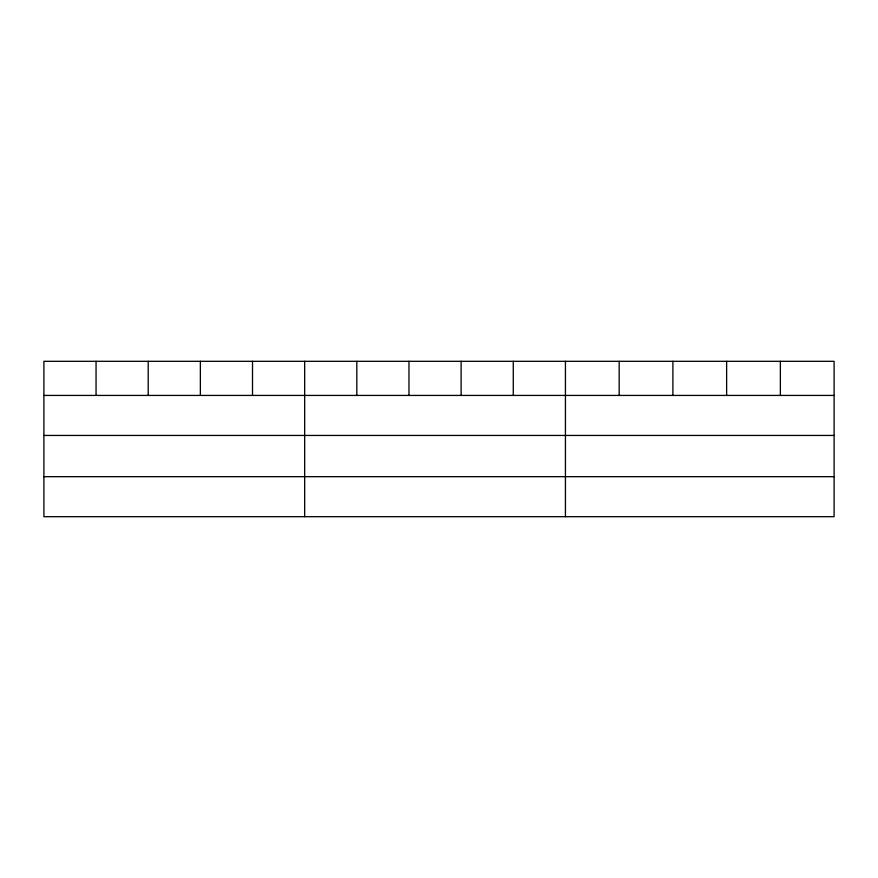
<?xml version="1.0" encoding="UTF-8"?>
<svg xmlns="http://www.w3.org/2000/svg" width="878" height="878" viewBox="0 0 878 878"><rect width="100%" height="100%" fill="white"/><g stroke="black" fill="none" stroke-linecap="round" stroke-linejoin="round"><path stroke-width="1.32" d="M834.1 435.444L834.1 361.308L43.9 361.308L43.9 516.692L834.1 516.692L834.1 435.444L43.9 435.444M43.9 395.429L834.1 395.429M43.9 476.677L834.1 476.677M780.366 361.308L780.366 395.429M726.633 361.308L726.633 395.429M672.899 361.308L672.899 395.429M619.166 361.308L619.166 395.429M565.432 361.308L565.432 516.692M513.279 361.308L513.279 395.429M461.126 361.308L461.126 395.429M408.972 361.308L408.972 395.429M356.819 361.308L356.819 395.429M304.666 361.308L304.666 516.692M252.513 361.308L252.513 395.429M200.36 361.308L200.36 395.429M148.206 361.308L148.206 395.429M96.053 361.308L96.053 395.429"/></g></svg>
